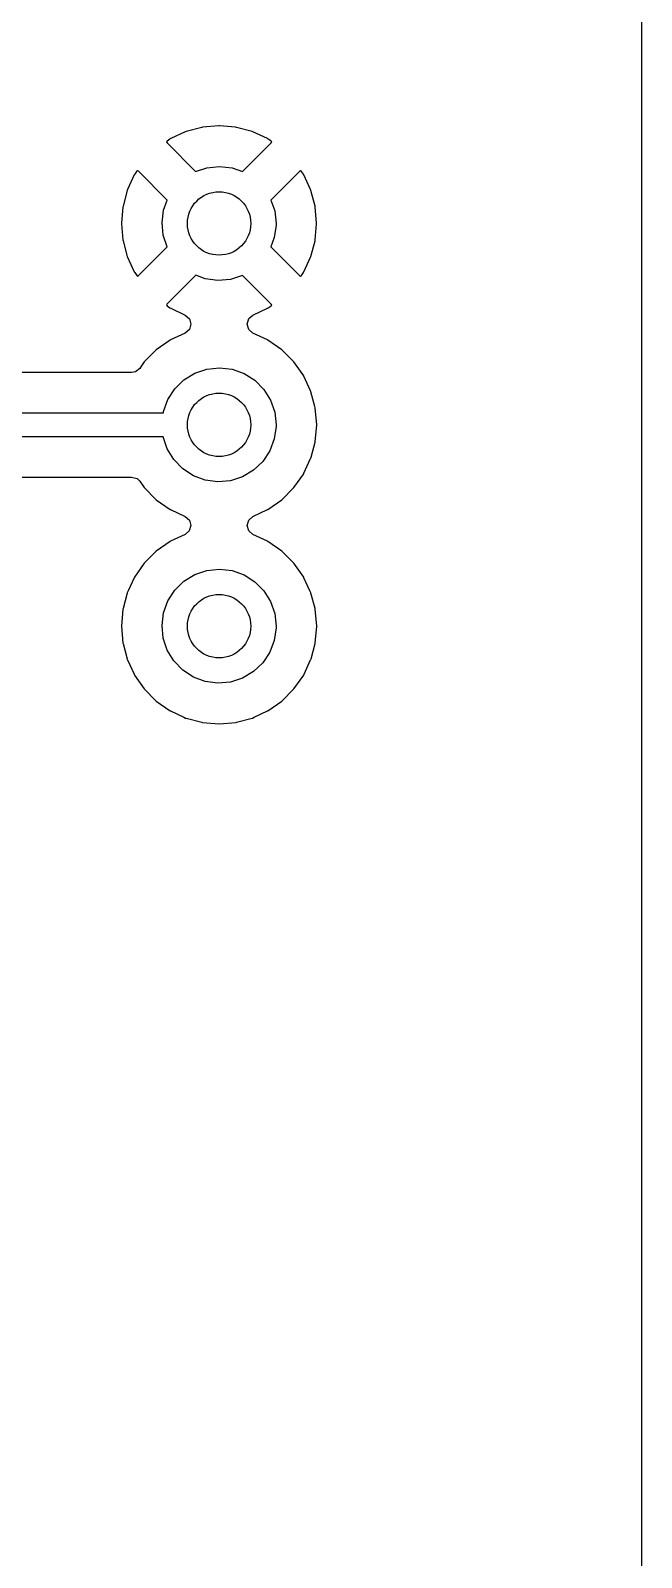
# Model space of a CAD drawing. Extents: x 51 to 243, y -135 to -54.
# Drawn here: x 235.62 to 243.33, y -93.03 to -73.77 of the extents above; entities that cross this region are included whole.
import ezdxf

# ---------------------------------------------------------------- set-up
doc = ezdxf.new("R2010")
doc.units = 0
doc.layers.add('BLACK', color=7, linetype='CONTINUOUS')

msp = doc.modelspace()

# ---------------------------------------------------------------- linework, layer by layer
at = {"layer": 'BLACK', "linetype": 'CONTINUOUS'}
for p, q in [((243.331, -53.9745), (243.331, -135.255)), ((237.571, -75.044), (237.387, -75.1301)), ((237.582, -75.0402), (237.571, -75.044)), ((237.779, -74.9875), (237.582, -75.0402)), ((237.789, -74.9856), (237.779, -74.9875)), ((237.993, -74.9678), (237.789, -74.9856)), ((238.003, -74.9678), (237.993, -74.9678)), ((238.207, -74.9856), (238.003, -74.9678)), ((238.217, -74.9875), (238.207, -74.9856)), ((238.414, -75.0402), (238.217, -74.9875)), ((238.425, -75.044), (238.414, -75.0402)), ((238.609, -75.1301), (238.425, -75.044)), ((237.342, -75.1599), (237.334, -75.1704)), ((237.334, -75.1704), (237.341, -75.1839)), ((237.341, -75.1839), (237.702, -75.5449)), ((237.377, -75.1356), (237.342, -75.1599)), ((237.387, -75.1301), (237.377, -75.1356)), ((238.293, -75.5456), (238.656, -75.1831)), ((238.619, -75.1356), (238.609, -75.1301)), ((238.653, -75.1594), (238.619, -75.1356)), ((238.662, -75.1714), (238.653, -75.1594)), ((238.656, -75.1831), (238.662, -75.1714)), ((237.702, -75.5449), (237.843, -75.4968)), ((237.843, -75.4968), (238.003, -75.48)), ((238.003, -75.48), (238.162, -75.499)), ((238.162, -75.499), (238.293, -75.5456)), ((236.928, -75.5886), (236.842, -75.7734)), ((236.934, -75.5791), (236.928, -75.5886)), ((236.957, -75.5452), (236.934, -75.5791)), ((236.969, -75.5359), (236.957, -75.5452)), ((236.981, -75.5424), (236.969, -75.5359)), ((237.344, -75.9051), (236.981, -75.5424)), ((239.014, -75.5431), (238.653, -75.9045)), ((239.028, -75.536), (239.014, -75.5431)), ((239.038, -75.5444), (239.028, -75.536)), ((239.062, -75.5791), (239.038, -75.5444)), ((239.068, -75.5886), (239.062, -75.5791)), ((239.154, -75.7734), (239.068, -75.5886)), ((236.838, -75.7837), (236.785, -75.9806)), ((236.842, -75.7734), (236.838, -75.7837)), ((239.158, -75.7837), (239.154, -75.7734)), ((239.211, -75.9806), (239.158, -75.7837)), ((236.784, -75.9914), (236.766, -76.1945)), ((236.785, -75.9806), (236.784, -75.9914)), ((237.278, -76.1899), (237.298, -76.0307)), ((237.298, -76.0307), (237.344, -75.9051)), ((238.653, -75.9045), (238.7, -76.0405)), ((238.7, -76.0405), (238.718, -76.2)), ((239.212, -75.9914), (239.211, -75.9806)), ((239.23, -76.1945), (239.212, -75.9914)), ((236.766, -76.1945), (236.766, -76.2055)), ((236.766, -76.2055), (236.784, -76.4086)), ((237.294, -76.3497), (237.278, -76.1899)), ((238.718, -76.2201), (238.695, -76.3791)), ((238.718, -76.2), (238.718, -76.2201)), ((239.212, -76.4086), (239.23, -76.2055)), ((239.23, -76.2055), (239.23, -76.1945)), ((236.784, -76.4086), (236.785, -76.4194)), ((236.785, -76.4194), (236.838, -76.6163)), ((237.342, -76.4963), (237.294, -76.3497)), ((238.695, -76.3791), (238.652, -76.4944)), ((239.158, -76.6163), (239.211, -76.4194)), ((239.211, -76.4194), (239.212, -76.4086)), ((236.838, -76.6163), (236.842, -76.6266)), ((236.842, -76.6266), (236.928, -76.8114)), ((236.982, -76.8569), (237.342, -76.4963)), ((238.652, -76.4944), (239.015, -76.8576)), ((239.068, -76.8114), (239.154, -76.6266)), ((239.154, -76.6266), (239.158, -76.6163)), ((236.928, -76.8114), (236.934, -76.8208)), ((236.934, -76.8208), (236.958, -76.8556)), ((236.958, -76.8556), (236.968, -76.864)), ((237.703, -76.8538), (237.34, -77.2169)), ((237.824, -76.8986), (237.703, -76.8538)), ((238.295, -76.8559), (238.143, -76.9053)), ((238.655, -77.2161), (238.295, -76.8559)), ((239.027, -76.8641), (239.039, -76.8548)), ((239.039, -76.8548), (239.062, -76.8208)), ((239.062, -76.8208), (239.068, -76.8114)), ((236.968, -76.864), (236.982, -76.8569)), ((237.983, -76.9198), (237.824, -76.8986)), ((238.143, -76.9053), (237.983, -76.9198)), ((239.015, -76.8576), (239.027, -76.8641)), ((237.34, -77.2169), (237.334, -77.2286)), ((237.334, -77.2286), (237.343, -77.2406)), ((237.343, -77.2406), (237.377, -77.2644)), ((238.619, -77.2644), (238.654, -77.2401)), ((238.654, -77.2401), (238.662, -77.2296)), ((238.662, -77.2296), (238.655, -77.2161)), ((237.377, -77.2644), (237.387, -77.2699)), ((237.387, -77.2699), (237.57, -77.3555)), ((237.57, -77.3555), (237.624, -77.4024)), ((237.624, -77.4024), (237.643, -77.4707)), ((238.353, -77.4687), (238.373, -77.4008)), ((238.373, -77.4008), (238.426, -77.3555)), ((238.426, -77.3555), (238.609, -77.2699)), ((238.609, -77.2699), (238.619, -77.2644)), ((237.57, -77.5839), (237.386, -77.6697)), ((237.623, -77.5387), (237.57, -77.5839)), ((237.643, -77.4707), (237.623, -77.5387)), ((238.372, -77.537), (238.353, -77.4687)), ((238.426, -77.5839), (238.372, -77.537)), ((238.61, -77.6697), (238.426, -77.5839)), ((237.205, -77.7953), (237.053, -77.9473)), ((237.381, -77.672), (237.205, -77.7953)), ((237.386, -77.6697), (237.381, -77.672)), ((237.386, -77.6697), (237.386, -77.6697)), ((238.615, -77.672), (238.61, -77.6697)), ((238.61, -77.6697), (238.61, -77.6697)), ((238.791, -77.7953), (238.615, -77.672)), ((238.943, -77.9473), (238.791, -77.7953)), ((237.011, -78.0078), (236.997, -78.0278)), ((237.053, -77.9473), (237.011, -78.0078)), ((239.066, -78.1234), (238.943, -77.9473)), ((236.894, -78.0815), (232.302, -78.0815)), ((236.942, -78.0721), (236.894, -78.0815)), ((236.997, -78.0278), (236.942, -78.0721)), ((237.44, -78.2849), (237.555, -78.1726)), ((237.555, -78.1726), (237.691, -78.0885)), ((237.691, -78.0885), (237.843, -78.0368)), ((237.843, -78.0368), (238.003, -78.02)), ((238.003, -78.02), (238.162, -78.039)), ((238.162, -78.039), (238.314, -78.0929)), ((238.314, -78.0929), (238.449, -78.1789)), ((238.449, -78.1789), (238.562, -78.2928)), ((239.068, -78.1284), (239.066, -78.1234)), ((239.154, -78.3132), (239.068, -78.1284)), ((239.068, -78.1284), (239.068, -78.1284)), ((237.353, -78.4199), (237.44, -78.2849)), ((238.562, -78.2928), (238.647, -78.4289)), ((239.157, -78.3182), (239.154, -78.3132)), ((239.158, -78.3235), (239.157, -78.3182)), ((239.208, -78.5104), (239.158, -78.3235)), ((239.158, -78.3235), (239.158, -78.3235)), ((237.296, -78.59), (237.298, -78.5707)), ((237.298, -78.5707), (237.353, -78.4199)), ((238.647, -78.4289), (238.7, -78.5805)), ((238.7, -78.5805), (238.718, -78.74)), ((239.212, -78.5259), (239.208, -78.5104)), ((239.231, -78.74), (239.212, -78.5259)), ((231.668, -78.59), (237.296, -78.59)), ((238.718, -78.7601), (238.695, -78.9191)), ((238.718, -78.74), (238.718, -78.7601)), ((239.212, -78.9541), (239.231, -78.74)), ((237.294, -78.89), (231.703, -78.89)), ((237.344, -79.042), (237.294, -78.89)), ((238.695, -78.9191), (238.638, -79.0691)), ((239.16, -79.1499), (239.211, -78.9595)), ((239.211, -78.9595), (239.212, -78.9541)), ((239.211, -78.9595), (239.211, -78.9595)), ((237.428, -79.1793), (237.344, -79.042)), ((238.638, -79.0691), (238.55, -79.2028)), ((239.068, -79.3515), (239.154, -79.1668)), ((239.154, -79.1668), (239.157, -79.1618)), ((239.154, -79.1668), (239.154, -79.1668)), ((239.157, -79.1618), (239.16, -79.1499)), ((237.539, -79.2948), (237.428, -79.1793)), ((237.673, -79.3827), (237.539, -79.2948)), ((238.433, -79.3135), (238.295, -79.3957)), ((238.55, -79.2028), (238.433, -79.3135)), ((238.943, -79.5327), (239.066, -79.3566)), ((239.066, -79.3566), (239.068, -79.3515)), ((233.57, -79.3985), (236.894, -79.3985)), ((236.894, -79.3985), (236.962, -79.4185)), ((236.962, -79.4185), (236.997, -79.4522)), ((236.997, -79.4522), (237.053, -79.5327)), ((237.053, -79.5327), (237.205, -79.6847)), ((237.824, -79.4386), (237.673, -79.3827)), ((237.983, -79.4598), (237.824, -79.4386)), ((238.143, -79.4453), (237.983, -79.4598)), ((238.295, -79.3957), (238.143, -79.4453)), ((238.791, -79.6847), (238.943, -79.5327)), ((237.205, -79.6847), (237.381, -79.808)), ((238.615, -79.808), (238.791, -79.6847)), ((237.381, -79.808), (237.386, -79.8103)), ((237.386, -79.8103), (237.386, -79.8103)), ((237.386, -79.8103), (237.57, -79.8958)), ((237.57, -79.8958), (237.623, -79.9427)), ((238.374, -79.941), (238.426, -79.8958)), ((238.426, -79.8958), (238.61, -79.8103)), ((238.61, -79.8103), (238.615, -79.808)), ((238.61, -79.8103), (238.61, -79.8103)), ((237.57, -80.1242), (237.386, -80.2097)), ((237.622, -80.079), (237.57, -80.1242)), ((237.642, -80.011), (237.622, -80.079)), ((237.623, -79.9427), (237.642, -80.011)), ((238.354, -80.009), (238.374, -79.941)), ((238.373, -80.0773), (238.354, -80.009)), ((238.426, -80.1242), (238.373, -80.0773)), ((238.61, -80.2097), (238.426, -80.1242)), ((237.381, -80.212), (237.205, -80.3353)), ((237.386, -80.2097), (237.381, -80.212)), ((237.386, -80.2097), (237.386, -80.2097)), ((238.615, -80.212), (238.61, -80.2097)), ((238.61, -80.2097), (238.61, -80.2097)), ((238.791, -80.3353), (238.615, -80.212)), ((237.053, -80.4873), (236.93, -80.6634)), ((237.205, -80.3353), (237.053, -80.4873)), ((238.943, -80.4873), (238.791, -80.3353)), ((239.066, -80.6634), (238.943, -80.4873)), ((236.928, -80.6684), (236.851, -80.8327)), ((236.93, -80.6634), (236.928, -80.6684)), ((236.928, -80.6684), (236.928, -80.6684)), ((237.555, -80.7126), (237.691, -80.6285)), ((237.691, -80.6285), (237.843, -80.5768)), ((237.843, -80.5768), (238.003, -80.56)), ((238.003, -80.56), (238.162, -80.579)), ((238.162, -80.579), (238.314, -80.6329)), ((238.314, -80.6329), (238.449, -80.7189)), ((239.068, -80.6684), (239.066, -80.6634)), ((239.145, -80.8327), (239.068, -80.6684)), ((239.068, -80.6684), (239.068, -80.6684)), ((236.838, -80.8635), (236.785, -81.0588)), ((236.839, -80.8582), (236.838, -80.8635)), ((236.838, -80.8635), (236.838, -80.8635)), ((236.851, -80.8327), (236.839, -80.8582)), ((237.353, -80.9599), (237.44, -80.8249)), ((237.44, -80.8249), (237.555, -80.7126)), ((238.449, -80.7189), (238.562, -80.8328)), ((238.562, -80.8328), (238.647, -80.9689)), ((239.157, -80.8582), (239.145, -80.8327)), ((239.158, -80.8635), (239.157, -80.8582)), ((239.211, -81.0588), (239.158, -80.8635)), ((239.158, -80.8635), (239.158, -80.8635)), ((236.784, -81.0659), (236.765, -81.28)), ((236.785, -81.0588), (236.784, -81.0659)), ((237.298, -81.1107), (237.353, -80.9599)), ((238.647, -80.9689), (238.7, -81.1205)), ((239.212, -81.0659), (239.211, -81.0588)), ((239.231, -81.28), (239.212, -81.0659)), ((236.765, -81.28), (236.784, -81.4941)), ((237.278, -81.2699), (237.298, -81.1107)), ((237.294, -81.4297), (237.278, -81.2699)), ((238.7, -81.1205), (238.718, -81.28)), ((238.718, -81.28), (238.718, -81.3001)), ((239.212, -81.4941), (239.231, -81.28)), ((237.344, -81.582), (237.294, -81.4297)), ((238.695, -81.4591), (238.638, -81.6091)), ((238.718, -81.3001), (238.695, -81.4591)), ((236.784, -81.4941), (236.785, -81.4995)), ((236.785, -81.4995), (236.785, -81.4995)), ((236.785, -81.4995), (236.836, -81.6909)), ((237.428, -81.7193), (237.344, -81.582)), ((238.638, -81.6091), (238.55, -81.7428)), ((239.16, -81.6909), (239.211, -81.4995)), ((239.211, -81.4995), (239.212, -81.4941)), ((239.211, -81.4995), (239.211, -81.4995)), ((236.836, -81.6909), (236.839, -81.7018)), ((236.839, -81.7018), (236.841, -81.7068)), ((236.841, -81.7068), (236.842, -81.7068)), ((236.842, -81.7068), (236.925, -81.8864)), ((237.539, -81.8348), (237.428, -81.7193)), ((237.673, -81.9227), (237.539, -81.8348)), ((238.433, -81.8535), (238.295, -81.9357)), ((238.55, -81.7428), (238.433, -81.8535)), ((239.071, -81.8864), (239.154, -81.7068)), ((239.154, -81.7068), (239.157, -81.7018)), ((239.154, -81.7068), (239.154, -81.7068)), ((239.157, -81.7018), (239.16, -81.6909)), ((236.925, -81.8864), (236.93, -81.8966)), ((236.93, -81.8966), (237.053, -82.0727)), ((237.824, -81.9786), (237.673, -81.9227)), ((237.983, -81.9998), (237.824, -81.9786)), ((238.143, -81.9853), (237.983, -81.9998)), ((238.295, -81.9357), (238.143, -81.9853)), ((238.943, -82.0727), (239.066, -81.8966)), ((239.066, -81.8966), (239.071, -81.8864)), ((237.053, -82.0727), (237.205, -82.2247)), ((237.205, -82.2247), (237.381, -82.348)), ((238.615, -82.348), (238.791, -82.2247)), ((238.791, -82.2247), (238.943, -82.0727)), ((237.381, -82.348), (237.386, -82.3503)), ((237.386, -82.3503), (237.386, -82.3503)), ((237.386, -82.3503), (237.554, -82.4282)), ((237.554, -82.4282), (237.576, -82.4388)), ((237.576, -82.4388), (237.582, -82.4402)), ((237.582, -82.4402), (237.582, -82.4402)), ((237.582, -82.4402), (237.779, -82.493)), ((238.217, -82.493), (238.414, -82.4402)), ((238.414, -82.4402), (238.42, -82.4388)), ((238.414, -82.4402), (238.414, -82.4402)), ((238.42, -82.4388), (238.442, -82.4282)), ((238.442, -82.4282), (238.61, -82.3503)), ((238.61, -82.3503), (238.615, -82.348)), ((238.61, -82.3503), (238.61, -82.3503)), ((237.779, -82.493), (237.779, -82.493)), ((237.779, -82.493), (237.784, -82.4945)), ((237.784, -82.4945), (237.998, -82.5132)), ((237.998, -82.5132), (238.212, -82.4945)), ((238.212, -82.4945), (238.217, -82.493)), ((238.217, -82.493), (238.217, -82.493))]:
    msp.add_line(p, q, dxfattribs=at)
at = {"layer": 'BLACK'}
for centre in [(237.998, -76.2), (237.998, -78.74), (237.998, -81.28)]:
    msp.add_circle(centre, 0.4, dxfattribs=at)

doc.saveas('drawing.dxf')
